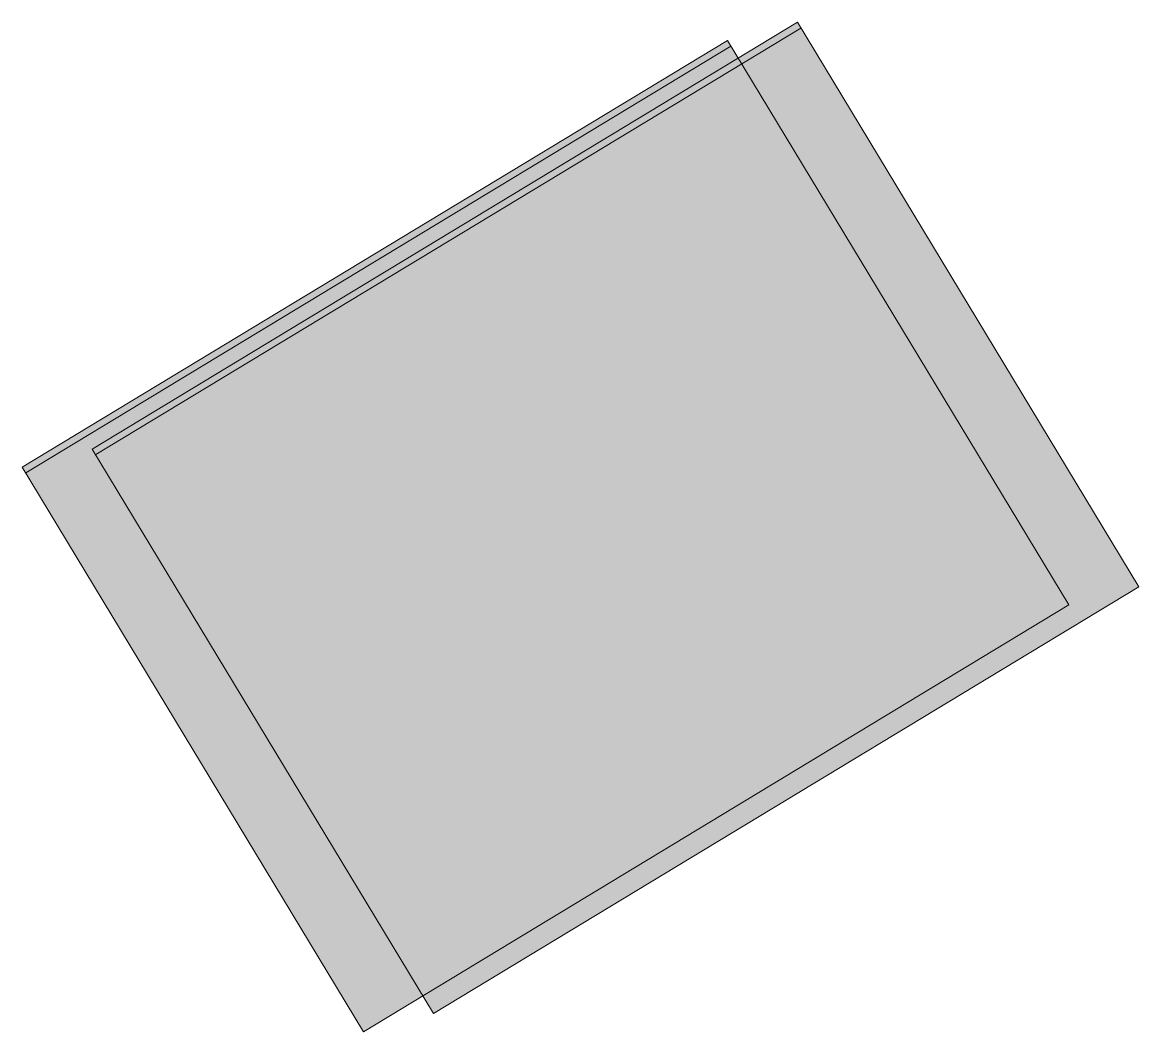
# Model space of a CAD drawing. Header units: millimetres. Extents: x 0 to 673989, y 0 to 383369.
# Drawn here: x 672656 to 673989, y 357606 to 358811 of the extents above; entities that cross this region are included whole.
import ezdxf

# ---------------------------------------------------------------- set-up
doc = ezdxf.new("R2010")
doc.units = ezdxf.units.MM
doc.header["$LTSCALE"] = 500
doc.layers.add('PDF _320-W Umeblowanie', color=7, linetype='Continuous')

msp = doc.modelspace()

# ---------------------------------------------------------------- linework, layer by layer
at = {"layer": 'PDF _320-W Umeblowanie', "lineweight": 9}
for points in [[(673582, 358810.9), (672739.8, 358301.5), (673147.3, 357627.8), (673989.5, 358137.1)], [(673498.5, 358789), (672656.3, 358279.7), (673063.8, 357605.9), (673906, 358115.3)]]:
    msp.add_lwpolyline(points, close=True, dxfattribs=at)
for points in [[(673586, 358804.1), (672743.9, 358294.8)], [(673502.6, 358782.3), (672660.4, 358272.9)]]:
    msp.add_lwpolyline(points, dxfattribs=at)
at = {"layer": 'PDF _320-W Umeblowanie', "color": 7, "lineweight": 0, "true_color": 0xffffff, "transparency": 33554559}
for points in [[(673582, 358810.9), (672739.8, 358301.5), (673989.5, 358137.1), (673147.3, 357627.8)], [(673498.5, 358789), (672656.3, 358279.7), (673906, 358115.3), (673063.8, 357605.9)]]:
    msp.add_solid(points, dxfattribs=at)

doc.saveas('drawing.dxf')
